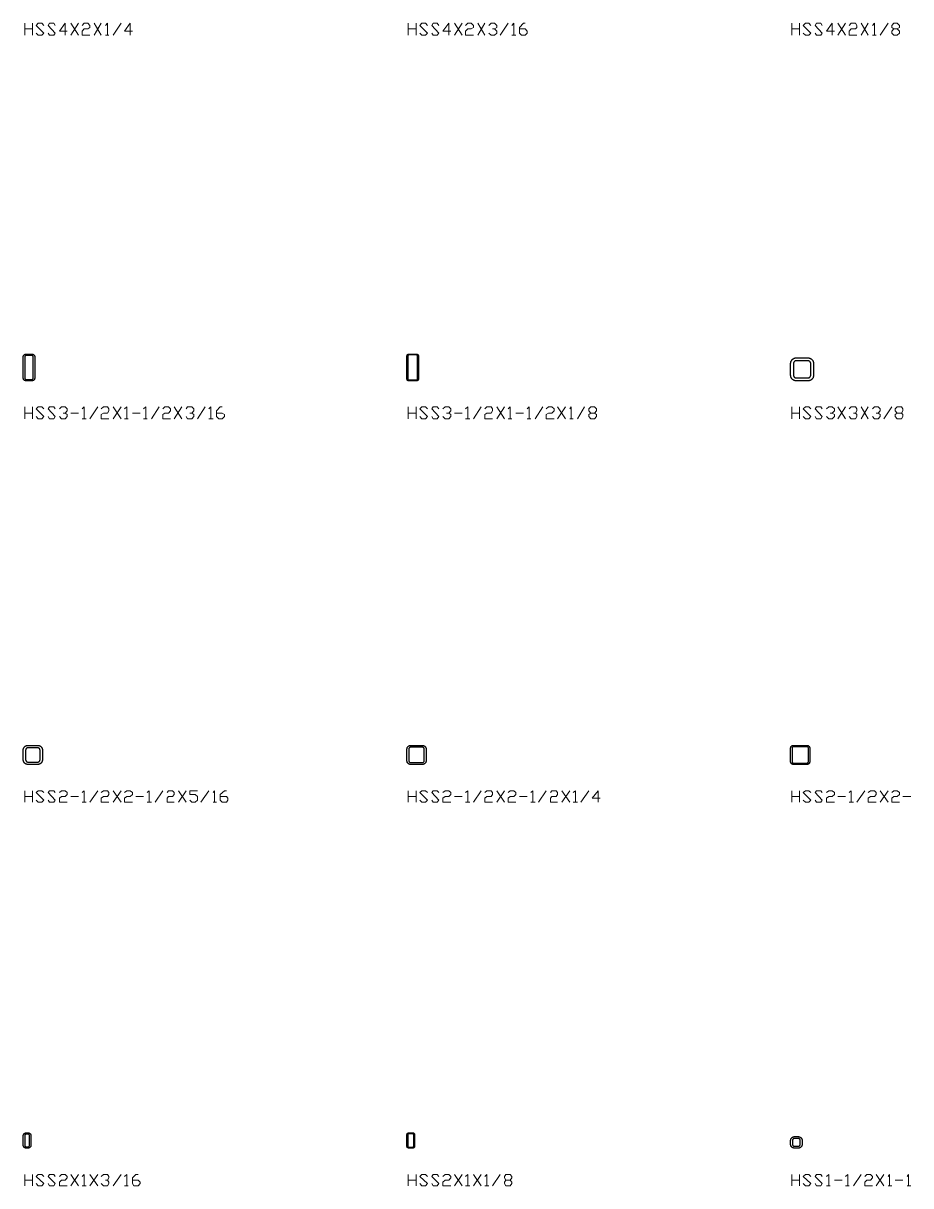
# Model space of a CAD drawing. Header units: inches. Extents: x 0 to 975, y -1305 to 34.
# Drawn here: x 0 to 115.7, y -1304.9 to -1153.4 of the extents above; entities that cross this region are included whole.
import ezdxf

# ---------------------------------------------------------------- set-up
doc = ezdxf.new("R2010")
doc.units = ezdxf.units.IN
doc.header["$MEASUREMENT"] = 0
doc.layers.add('AISC_STEEL', color=7, linetype='Continuous')

msp = doc.modelspace()

# ---------------------------------------------------------------- linework, layer by layer
at = {"color": 3, "lineweight": 0}
for p, q in [((0.2, -1154.96), (0.2, -1153.39)), ((0.2, -1154.13), (1.22, -1154.13)), ((1.22, -1153.39), (1.22, -1154.96)), ((6.19, -1153.39), (7.21, -1154.96)), ((6.19, -1154.96), (7.21, -1153.39)), ((9.24, -1153.39), (10.16, -1154.96)), ((9.24, -1154.96), (10.16, -1153.39)), ((11.73, -1154.96), (12.74, -1153.39)), ((50.18, -1154.96), (50.18, -1153.39)), ((50.18, -1154.13), (51.2, -1154.13)), ((51.2, -1153.39), (51.2, -1154.96)), ((56.18, -1153.39), (57.19, -1154.96)), ((56.18, -1154.96), (57.19, -1153.39)), ((59.22, -1153.39), (60.14, -1154.96)), ((59.22, -1154.96), (60.14, -1153.39)), ((62.17, -1154.96), (63.18, -1153.39)), ((100.16, -1154.96), (100.16, -1153.39)), ((100.16, -1154.13), (101.18, -1154.13)), ((101.18, -1153.39), (101.18, -1154.96)), ((106.16, -1153.39), (107.17, -1154.96)), ((106.16, -1154.96), (107.17, -1153.39)), ((109.2, -1153.39), (110.12, -1154.96)), ((109.2, -1154.96), (110.12, -1153.39)), ((111.69, -1154.96), (112.7, -1153.39)), ((10.71, -1154.96), (11.17, -1154.96)), ((63.65, -1154.96), (64.2, -1154.96)), ((110.68, -1154.96), (111.14, -1154.96)), ((0.2, -1204.94), (0.2, -1203.37)), ((0.2, -1204.2), (1.22, -1204.2)), ((1.22, -1203.37), (1.22, -1204.94)), ((6.19, -1204.2), (7.21, -1204.2)), ((8.68, -1204.94), (9.7, -1203.37)), ((11.73, -1203.37), (12.74, -1204.94)), ((11.73, -1204.94), (12.74, -1203.37)), ((14.22, -1204.2), (15.23, -1204.2)), ((16.71, -1204.94), (17.72, -1203.37)), ((19.66, -1203.37), (20.67, -1204.94)), ((19.66, -1204.94), (20.67, -1203.37)), ((22.7, -1204.94), (23.72, -1203.37)), ((50.18, -1204.94), (50.18, -1203.37)), ((50.18, -1204.2), (51.2, -1204.2)), ((51.2, -1203.37), (51.2, -1204.94)), ((56.18, -1204.2), (57.19, -1204.2)), ((58.67, -1204.94), (59.68, -1203.37)), ((61.71, -1203.37), (62.72, -1204.94)), ((61.71, -1204.94), (62.72, -1203.37)), ((64.2, -1204.2), (65.21, -1204.2)), ((66.69, -1204.94), (67.7, -1203.37)), ((69.64, -1203.37), (70.65, -1204.94)), ((69.64, -1204.94), (70.65, -1203.37)), ((72.22, -1204.94), (73.14, -1203.37)), ((100.16, -1204.94), (100.16, -1203.37)), ((100.16, -1204.2), (101.18, -1204.2)), ((101.18, -1203.37), (101.18, -1204.94)), ((106.16, -1203.37), (107.17, -1204.94)), ((106.16, -1204.94), (107.17, -1203.37)), ((109.2, -1203.37), (110.12, -1204.94)), ((109.2, -1204.94), (110.12, -1203.37)), ((112.15, -1204.94), (113.17, -1203.37)), ((7.67, -1204.94), (8.22, -1204.94)), ((13.2, -1204.94), (13.66, -1204.94)), ((15.69, -1204.94), (16.15, -1204.94)), ((24.18, -1204.94), (24.73, -1204.94)), ((57.65, -1204.94), (58.2, -1204.94)), ((63.18, -1204.94), (63.65, -1204.94)), ((65.67, -1204.94), (66.14, -1204.94)), ((71.21, -1204.94), (71.67, -1204.94)), ((0.2, -1254.92), (0.2, -1253.44)), ((0.2, -1254.18), (1.22, -1254.18)), ((1.22, -1253.44), (1.22, -1254.92)), ((6.19, -1254.18), (7.21, -1254.18)), ((8.68, -1254.92), (9.7, -1253.44)), ((11.73, -1253.44), (12.74, -1254.92)), ((11.73, -1254.92), (12.74, -1253.44)), ((14.68, -1254.18), (15.69, -1254.18)), ((17.17, -1254.92), (18.18, -1253.44)), ((20.21, -1253.44), (21.23, -1254.92)), ((20.21, -1254.92), (21.23, -1253.44)), ((23.16, -1254.92), (24.18, -1253.44)), ((50.18, -1254.92), (50.18, -1253.44)), ((50.18, -1254.18), (51.2, -1254.18)), ((51.2, -1253.44), (51.2, -1254.92)), ((56.18, -1254.18), (57.19, -1254.18)), ((58.67, -1254.92), (59.68, -1253.44)), ((61.71, -1253.44), (62.72, -1254.92)), ((61.71, -1254.92), (62.72, -1253.44)), ((64.66, -1254.18), (65.67, -1254.18)), ((67.15, -1254.92), (68.16, -1253.44)), ((70.19, -1253.44), (71.21, -1254.92)), ((70.19, -1254.92), (71.21, -1253.44)), ((72.68, -1254.92), (73.7, -1253.44)), ((100.16, -1254.92), (100.16, -1253.44)), ((100.16, -1254.18), (101.18, -1254.18)), ((101.18, -1253.44), (101.18, -1254.92)), ((106.16, -1254.18), (107.17, -1254.18)), ((108.65, -1254.92), (109.66, -1253.44)), ((111.69, -1253.44), (112.7, -1254.92)), ((111.69, -1254.92), (112.7, -1253.44)), ((114.64, -1254.18), (115.66, -1254.18)), ((7.67, -1254.92), (8.22, -1254.92)), ((16.15, -1254.92), (16.71, -1254.92)), ((24.73, -1254.92), (25.19, -1254.92)), ((57.65, -1254.92), (58.2, -1254.92)), ((66.14, -1254.92), (66.69, -1254.92)), ((71.67, -1254.92), (72.22, -1254.92)), ((107.63, -1254.92), (108.19, -1254.92)), ((0.2, -1304.9), (0.2, -1303.43)), ((0.2, -1304.16), (1.22, -1304.16)), ((1.22, -1303.43), (1.22, -1304.9)), ((6.19, -1303.43), (7.21, -1304.9)), ((6.19, -1304.9), (7.21, -1303.43)), ((8.68, -1303.43), (9.7, -1304.9)), ((8.68, -1304.9), (9.7, -1303.43)), ((11.73, -1304.9), (12.74, -1303.43)), ((50.18, -1304.9), (50.18, -1303.43)), ((50.18, -1304.16), (51.2, -1304.16)), ((51.2, -1303.43), (51.2, -1304.9)), ((56.18, -1303.43), (57.19, -1304.9)), ((56.18, -1304.9), (57.19, -1303.43)), ((58.67, -1303.43), (59.68, -1304.9)), ((58.67, -1304.9), (59.68, -1303.43)), ((61.16, -1304.9), (62.17, -1303.43)), ((100.16, -1304.9), (100.16, -1303.43)), ((100.16, -1304.16), (101.18, -1304.16)), ((101.18, -1303.43), (101.18, -1304.9)), ((105.7, -1304.16), (106.71, -1304.16)), ((108.19, -1304.9), (109.2, -1303.43)), ((111.14, -1303.43), (112.15, -1304.9)), ((111.14, -1304.9), (112.15, -1303.43)), ((113.63, -1304.16), (114.64, -1304.16)), ((7.67, -1304.9), (8.22, -1304.9)), ((13.2, -1304.9), (13.66, -1304.9)), ((57.65, -1304.9), (58.2, -1304.9)), ((60.14, -1304.9), (60.69, -1304.9)), ((104.68, -1304.9), (105.14, -1304.9)), ((107.17, -1304.9), (107.63, -1304.9)), ((112.7, -1304.9), (113.17, -1304.9)), ((115.19, -1304.9), (115.66, -1304.9))]:
    msp.add_line(p, q, dxfattribs=at)
for points in [[(1.68, -1154.68), (1.95, -1154.96), (2.41, -1154.96), (2.69, -1154.68), (1.68, -1153.67), (1.95, -1153.39), (2.41, -1153.39), (2.69, -1153.67)], [(3.24, -1154.68), (3.43, -1154.96), (3.98, -1154.96), (4.17, -1154.68), (3.24, -1153.67), (3.43, -1153.39), (3.98, -1153.39), (4.17, -1153.67)], [(5.73, -1154.4), (4.72, -1154.4), (5.46, -1153.39), (5.46, -1154.96)], [(7.67, -1153.67), (7.95, -1153.39), (8.41, -1153.39), (8.68, -1153.67), (8.68, -1153.94), (8.41, -1154.13), (7.95, -1154.13), (7.67, -1154.4), (7.67, -1154.96), (8.68, -1154.96)], [(10.71, -1153.67), (10.99, -1153.39), (10.99, -1154.96)], [(14.22, -1154.4), (13.2, -1154.4), (13.94, -1153.39), (13.94, -1154.96)], [(51.66, -1154.68), (51.93, -1154.96), (52.4, -1154.96), (52.67, -1154.68), (51.66, -1153.67), (51.93, -1153.39), (52.4, -1153.39), (52.67, -1153.67)], [(53.23, -1154.68), (53.41, -1154.96), (53.96, -1154.96), (54.15, -1154.68), (53.23, -1153.67), (53.41, -1153.39), (53.96, -1153.39), (54.15, -1153.67)], [(55.72, -1154.4), (54.7, -1154.4), (55.44, -1153.39), (55.44, -1154.96)], [(57.65, -1153.67), (57.93, -1153.39), (58.39, -1153.39), (58.67, -1153.67), (58.67, -1153.94), (58.39, -1154.13), (57.93, -1154.13), (57.65, -1154.4), (57.65, -1154.96), (58.67, -1154.96)], [(60.69, -1153.67), (60.97, -1153.39), (61.43, -1153.39), (61.71, -1153.67), (61.71, -1153.94), (61.43, -1154.13), (61.16, -1154.13)], [(61.43, -1154.13), (61.71, -1154.4), (61.71, -1154.68), (61.43, -1154.96), (60.97, -1154.96), (60.69, -1154.68)], [(63.65, -1153.67), (63.92, -1153.39), (63.92, -1154.96)], [(64.66, -1154.13), (65.4, -1154.13), (65.67, -1154.4), (65.67, -1154.68), (65.4, -1154.96), (64.94, -1154.96), (64.66, -1154.68), (64.66, -1153.94), (65.21, -1153.39), (65.4, -1153.39)], [(101.64, -1154.68), (101.92, -1154.96), (102.38, -1154.96), (102.65, -1154.68), (101.64, -1153.67), (101.92, -1153.39), (102.38, -1153.39), (102.65, -1153.67)], [(103.21, -1154.68), (103.39, -1154.96), (103.94, -1154.96), (104.13, -1154.68), (103.21, -1153.67), (103.39, -1153.39), (103.94, -1153.39), (104.13, -1153.67)], [(105.7, -1154.4), (104.68, -1154.4), (105.42, -1153.39), (105.42, -1154.96)], [(107.63, -1153.67), (107.91, -1153.39), (108.46, -1153.39), (108.65, -1153.67), (108.65, -1153.94), (108.46, -1154.13), (107.91, -1154.13), (107.63, -1154.4), (107.63, -1154.96), (108.65, -1154.96)], [(110.68, -1153.67), (110.95, -1153.39), (110.95, -1154.96)], [(113.9, -1154.13), (114.18, -1154.4), (114.18, -1154.68), (113.9, -1154.96), (113.44, -1154.96), (113.17, -1154.68), (113.17, -1154.4), (113.44, -1154.13), (113.9, -1154.13), (114.18, -1153.94), (114.18, -1153.67), (113.9, -1153.39), (113.44, -1153.39), (113.17, -1153.67), (113.17, -1153.94), (113.44, -1154.13)], [(1.68, -1204.66), (1.95, -1204.94), (2.41, -1204.94), (2.69, -1204.66), (1.68, -1203.65), (1.95, -1203.37), (2.41, -1203.37), (2.69, -1203.65)], [(3.24, -1204.66), (3.43, -1204.94), (3.98, -1204.94), (4.17, -1204.66), (3.24, -1203.65), (3.43, -1203.37), (3.98, -1203.37), (4.17, -1203.65)], [(4.72, -1203.65), (5, -1203.37), (5.46, -1203.37), (5.73, -1203.65), (5.73, -1203.92), (5.46, -1204.2), (5.18, -1204.2)], [(5.46, -1204.2), (5.73, -1204.38), (5.73, -1204.66), (5.46, -1204.94), (5, -1204.94), (4.72, -1204.66)], [(7.67, -1203.65), (7.95, -1203.37), (7.95, -1204.94)], [(10.16, -1203.65), (10.44, -1203.37), (10.99, -1203.37), (11.17, -1203.65), (11.17, -1203.92), (10.99, -1204.2), (10.44, -1204.2), (10.16, -1204.38), (10.16, -1204.94), (11.17, -1204.94)], [(13.2, -1203.65), (13.48, -1203.37), (13.48, -1204.94)], [(15.69, -1203.65), (15.97, -1203.37), (15.97, -1204.94)], [(18.18, -1203.65), (18.46, -1203.37), (18.92, -1203.37), (19.2, -1203.65), (19.2, -1203.92), (18.92, -1204.2), (18.46, -1204.2), (18.18, -1204.38), (18.18, -1204.94), (19.2, -1204.94)], [(21.23, -1203.65), (21.41, -1203.37), (21.96, -1203.37), (22.24, -1203.65), (22.24, -1203.92), (21.96, -1204.2), (21.69, -1204.2)], [(21.96, -1204.2), (22.24, -1204.38), (22.24, -1204.66), (21.96, -1204.94), (21.41, -1204.94), (21.23, -1204.66)], [(24.18, -1203.65), (24.45, -1203.37), (24.45, -1204.94)], [(25.19, -1204.2), (25.93, -1204.2), (26.21, -1204.38), (26.21, -1204.66), (25.93, -1204.94), (25.47, -1204.94), (25.19, -1204.66), (25.19, -1203.92), (25.65, -1203.37), (25.93, -1203.37)], [(51.66, -1204.66), (51.93, -1204.94), (52.4, -1204.94), (52.67, -1204.66), (51.66, -1203.65), (51.93, -1203.37), (52.4, -1203.37), (52.67, -1203.65)], [(53.23, -1204.66), (53.41, -1204.94), (53.96, -1204.94), (54.15, -1204.66), (53.23, -1203.65), (53.41, -1203.37), (53.96, -1203.37), (54.15, -1203.65)], [(54.7, -1203.65), (54.98, -1203.37), (55.44, -1203.37), (55.72, -1203.65), (55.72, -1203.92), (55.44, -1204.2), (55.16, -1204.2)], [(55.44, -1204.2), (55.72, -1204.38), (55.72, -1204.66), (55.44, -1204.94), (54.98, -1204.94), (54.7, -1204.66)], [(57.65, -1203.65), (57.93, -1203.37), (57.93, -1204.94)], [(60.14, -1203.65), (60.42, -1203.37), (60.97, -1203.37), (61.16, -1203.65), (61.16, -1203.92), (60.97, -1204.2), (60.42, -1204.2), (60.14, -1204.38), (60.14, -1204.94), (61.16, -1204.94)], [(63.18, -1203.65), (63.46, -1203.37), (63.46, -1204.94)], [(65.67, -1203.65), (65.95, -1203.37), (65.95, -1204.94)], [(68.16, -1203.65), (68.44, -1203.37), (68.9, -1203.37), (69.18, -1203.65), (69.18, -1203.92), (68.9, -1204.2), (68.44, -1204.2), (68.16, -1204.38), (68.16, -1204.94), (69.18, -1204.94)], [(71.21, -1203.65), (71.39, -1203.37), (71.39, -1204.94)], [(74.44, -1204.2), (74.71, -1204.38), (74.71, -1204.66), (74.44, -1204.94), (73.97, -1204.94), (73.7, -1204.66), (73.7, -1204.38), (73.97, -1204.2), (74.44, -1204.2), (74.71, -1203.92), (74.71, -1203.65), (74.44, -1203.37), (73.97, -1203.37), (73.7, -1203.65), (73.7, -1203.92), (73.97, -1204.2)], [(101.64, -1204.66), (101.92, -1204.94), (102.38, -1204.94), (102.65, -1204.66), (101.64, -1203.65), (101.92, -1203.37), (102.38, -1203.37), (102.65, -1203.65)], [(103.21, -1204.66), (103.39, -1204.94), (103.94, -1204.94), (104.13, -1204.66), (103.21, -1203.65), (103.39, -1203.37), (103.94, -1203.37), (104.13, -1203.65)], [(104.68, -1203.65), (104.96, -1203.37), (105.42, -1203.37), (105.7, -1203.65), (105.7, -1203.92), (105.42, -1204.2), (105.14, -1204.2)], [(105.42, -1204.2), (105.7, -1204.38), (105.7, -1204.66), (105.42, -1204.94), (104.96, -1204.94), (104.68, -1204.66)], [(107.63, -1203.65), (107.91, -1203.37), (108.46, -1203.37), (108.65, -1203.65), (108.65, -1203.92), (108.46, -1204.2), (108.19, -1204.2)], [(108.46, -1204.2), (108.65, -1204.38), (108.65, -1204.66), (108.46, -1204.94), (107.91, -1204.94), (107.63, -1204.66)], [(110.68, -1203.65), (110.95, -1203.37), (111.41, -1203.37), (111.69, -1203.65), (111.69, -1203.92), (111.41, -1204.2), (111.14, -1204.2)], [(111.41, -1204.2), (111.69, -1204.38), (111.69, -1204.66), (111.41, -1204.94), (110.95, -1204.94), (110.68, -1204.66)], [(114.46, -1204.2), (114.64, -1204.38), (114.64, -1204.66), (114.46, -1204.94), (113.9, -1204.94), (113.63, -1204.66), (113.63, -1204.38), (113.9, -1204.2), (114.46, -1204.2), (114.64, -1203.92), (114.64, -1203.65), (114.46, -1203.37), (113.9, -1203.37), (113.63, -1203.65), (113.63, -1203.92), (113.9, -1204.2)], [(1.68, -1254.64), (1.95, -1254.92), (2.41, -1254.92), (2.69, -1254.64), (1.68, -1253.63), (1.95, -1253.44), (2.41, -1253.44), (2.69, -1253.63)], [(3.24, -1254.64), (3.43, -1254.92), (3.98, -1254.92), (4.17, -1254.64), (3.24, -1253.63), (3.43, -1253.44), (3.98, -1253.44), (4.17, -1253.63)], [(4.72, -1253.63), (5, -1253.44), (5.46, -1253.44), (5.73, -1253.63), (5.73, -1253.9), (5.46, -1254.18), (5, -1254.18), (4.72, -1254.37), (4.72, -1254.92), (5.73, -1254.92)], [(7.67, -1253.63), (7.95, -1253.44), (7.95, -1254.92)], [(10.16, -1253.63), (10.44, -1253.44), (10.99, -1253.44), (11.17, -1253.63), (11.17, -1253.9), (10.99, -1254.18), (10.44, -1254.18), (10.16, -1254.37), (10.16, -1254.92), (11.17, -1254.92)], [(13.2, -1253.63), (13.48, -1253.44), (13.94, -1253.44), (14.22, -1253.63), (14.22, -1253.9), (13.94, -1254.18), (13.48, -1254.18), (13.2, -1254.37), (13.2, -1254.92), (14.22, -1254.92)], [(16.15, -1253.63), (16.43, -1253.44), (16.43, -1254.92)], [(18.74, -1253.63), (18.92, -1253.44), (19.47, -1253.44), (19.66, -1253.63), (19.66, -1253.9), (19.47, -1254.18), (18.92, -1254.18), (18.74, -1254.37), (18.74, -1254.92), (19.66, -1254.92)], [(21.69, -1254.64), (21.96, -1254.92), (22.42, -1254.92), (22.7, -1254.64), (22.7, -1254.18), (22.42, -1253.9), (21.69, -1253.9), (21.69, -1253.44), (22.7, -1253.44)], [(24.73, -1253.63), (24.91, -1253.44), (24.91, -1254.92)], [(25.65, -1254.18), (26.48, -1254.18), (26.67, -1254.37), (26.67, -1254.64), (26.48, -1254.92), (25.93, -1254.92), (25.65, -1254.64), (25.65, -1253.9), (26.21, -1253.44), (26.48, -1253.44)], [(51.66, -1254.64), (51.93, -1254.92), (52.4, -1254.92), (52.67, -1254.64), (51.66, -1253.63), (51.93, -1253.44), (52.4, -1253.44), (52.67, -1253.63)], [(53.23, -1254.64), (53.41, -1254.92), (53.96, -1254.92), (54.15, -1254.64), (53.23, -1253.63), (53.41, -1253.44), (53.96, -1253.44), (54.15, -1253.63)], [(54.7, -1253.63), (54.98, -1253.44), (55.44, -1253.44), (55.72, -1253.63), (55.72, -1253.9), (55.44, -1254.18), (54.98, -1254.18), (54.7, -1254.37), (54.7, -1254.92), (55.72, -1254.92)], [(57.65, -1253.63), (57.93, -1253.44), (57.93, -1254.92)], [(60.14, -1253.63), (60.42, -1253.44), (60.97, -1253.44), (61.16, -1253.63), (61.16, -1253.9), (60.97, -1254.18), (60.42, -1254.18), (60.14, -1254.37), (60.14, -1254.92), (61.16, -1254.92)], [(63.18, -1253.63), (63.46, -1253.44), (63.92, -1253.44), (64.2, -1253.63), (64.2, -1253.9), (63.92, -1254.18), (63.46, -1254.18), (63.18, -1254.37), (63.18, -1254.92), (64.2, -1254.92)], [(66.14, -1253.63), (66.41, -1253.44), (66.41, -1254.92)], [(68.72, -1253.63), (68.9, -1253.44), (69.46, -1253.44), (69.64, -1253.63), (69.64, -1253.9), (69.46, -1254.18), (68.9, -1254.18), (68.72, -1254.37), (68.72, -1254.92), (69.64, -1254.92)], [(71.67, -1253.63), (71.95, -1253.44), (71.95, -1254.92)], [(75.17, -1254.37), (74.16, -1254.37), (74.9, -1253.44), (74.9, -1254.92)], [(101.64, -1254.64), (101.92, -1254.92), (102.38, -1254.92), (102.65, -1254.64), (101.64, -1253.63), (101.92, -1253.44), (102.38, -1253.44), (102.65, -1253.63)], [(103.21, -1254.64), (103.39, -1254.92), (103.94, -1254.92), (104.13, -1254.64), (103.21, -1253.63), (103.39, -1253.44), (103.94, -1253.44), (104.13, -1253.63)], [(104.68, -1253.63), (104.96, -1253.44), (105.42, -1253.44), (105.7, -1253.63), (105.7, -1253.9), (105.42, -1254.18), (104.96, -1254.18), (104.68, -1254.37), (104.68, -1254.92), (105.7, -1254.92)], [(107.63, -1253.63), (107.91, -1253.44), (107.91, -1254.92)], [(110.12, -1253.63), (110.4, -1253.44), (110.95, -1253.44), (111.14, -1253.63), (111.14, -1253.9), (110.95, -1254.18), (110.4, -1254.18), (110.12, -1254.37), (110.12, -1254.92), (111.14, -1254.92)], [(113.17, -1253.63), (113.44, -1253.44), (113.9, -1253.44), (114.18, -1253.63), (114.18, -1253.9), (113.9, -1254.18), (113.44, -1254.18), (113.17, -1254.37), (113.17, -1254.92), (114.18, -1254.92)], [(1.68, -1304.62), (1.95, -1304.9), (2.41, -1304.9), (2.69, -1304.62), (1.68, -1303.7), (1.95, -1303.43), (2.41, -1303.43), (2.69, -1303.7)], [(3.24, -1304.62), (3.43, -1304.9), (3.98, -1304.9), (4.17, -1304.62), (3.24, -1303.7), (3.43, -1303.43), (3.98, -1303.43), (4.17, -1303.7)], [(4.72, -1303.7), (5, -1303.43), (5.46, -1303.43), (5.73, -1303.7), (5.73, -1303.89), (5.46, -1304.16), (5, -1304.16), (4.72, -1304.44), (4.72, -1304.9), (5.73, -1304.9)], [(7.67, -1303.7), (7.95, -1303.43), (7.95, -1304.9)], [(10.16, -1303.7), (10.44, -1303.43), (10.99, -1303.43), (11.17, -1303.7), (11.17, -1303.89), (10.99, -1304.16), (10.71, -1304.16)], [(10.99, -1304.16), (11.17, -1304.44), (11.17, -1304.62), (10.99, -1304.9), (10.44, -1304.9), (10.16, -1304.62)], [(13.2, -1303.7), (13.48, -1303.43), (13.48, -1304.9)], [(14.22, -1304.16), (14.96, -1304.16), (15.23, -1304.44), (15.23, -1304.62), (14.96, -1304.9), (14.4, -1304.9), (14.22, -1304.62), (14.22, -1303.89), (14.68, -1303.43), (14.96, -1303.43)], [(51.66, -1304.62), (51.93, -1304.9), (52.4, -1304.9), (52.67, -1304.62), (51.66, -1303.7), (51.93, -1303.43), (52.4, -1303.43), (52.67, -1303.7)], [(53.23, -1304.62), (53.41, -1304.9), (53.96, -1304.9), (54.15, -1304.62), (53.23, -1303.7), (53.41, -1303.43), (53.96, -1303.43), (54.15, -1303.7)], [(54.7, -1303.7), (54.98, -1303.43), (55.44, -1303.43), (55.72, -1303.7), (55.72, -1303.89), (55.44, -1304.16), (54.98, -1304.16), (54.7, -1304.44), (54.7, -1304.9), (55.72, -1304.9)], [(57.65, -1303.7), (57.93, -1303.43), (57.93, -1304.9)], [(60.14, -1303.7), (60.42, -1303.43), (60.42, -1304.9)], [(63.46, -1304.16), (63.65, -1304.44), (63.65, -1304.62), (63.46, -1304.9), (62.91, -1304.9), (62.72, -1304.62), (62.72, -1304.44), (62.91, -1304.16), (63.46, -1304.16), (63.65, -1303.89), (63.65, -1303.7), (63.46, -1303.43), (62.91, -1303.43), (62.72, -1303.7), (62.72, -1303.89), (62.91, -1304.16)], [(101.64, -1304.62), (101.92, -1304.9), (102.38, -1304.9), (102.65, -1304.62), (101.64, -1303.7), (101.92, -1303.43), (102.38, -1303.43), (102.65, -1303.7)], [(103.21, -1304.62), (103.39, -1304.9), (103.94, -1304.9), (104.13, -1304.62), (103.21, -1303.7), (103.39, -1303.43), (103.94, -1303.43), (104.13, -1303.7)], [(104.68, -1303.7), (104.96, -1303.43), (104.96, -1304.9)], [(107.17, -1303.7), (107.45, -1303.43), (107.45, -1304.9)], [(109.66, -1303.7), (109.94, -1303.43), (110.4, -1303.43), (110.68, -1303.7), (110.68, -1303.89), (110.4, -1304.16), (109.94, -1304.16), (109.66, -1304.44), (109.66, -1304.9), (110.68, -1304.9)], [(112.7, -1303.7), (112.89, -1303.43), (112.89, -1304.9)], [(115.19, -1303.7), (115.38, -1303.43), (115.38, -1304.9)]]:
    msp.add_lwpolyline(points, dxfattribs=at)
at = {"layer": 'AISC_STEEL'}
for points in [[(1.12, -1196.5), (1.15, -1196.5), (1.18, -1196.5), (1.21, -1196.51), (1.24, -1196.52), (1.27, -1196.53), (1.3, -1196.54), (1.32, -1196.56), (1.35, -1196.57), (1.37, -1196.59), (1.39, -1196.61), (1.41, -1196.63), (1.43, -1196.65), (1.44, -1196.68), (1.46, -1196.7), (1.47, -1196.73), (1.48, -1196.76), (1.49, -1196.79), (1.5, -1196.82), (1.5, -1196.85), (1.5, -1196.88), (1.5, -1199.62), (1.5, -1199.65), (1.5, -1199.68), (1.49, -1199.71), (1.48, -1199.74), (1.47, -1199.77), (1.46, -1199.8), (1.44, -1199.82), (1.43, -1199.85), (1.41, -1199.87), (1.39, -1199.89), (1.37, -1199.91), (1.35, -1199.93), (1.32, -1199.94), (1.3, -1199.96), (1.27, -1199.97), (1.24, -1199.98), (1.21, -1199.99), (1.18, -1200), (1.15, -1200), (1.12, -1200), (0.38, -1200), (0.35, -1200), (0.32, -1200), (0.29, -1199.99), (0.26, -1199.98), (0.23, -1199.97), (0.2, -1199.96), (0.18, -1199.94), (0.15, -1199.93), (0.13, -1199.91), (0.11, -1199.89), (0.09, -1199.87), (0.07, -1199.85), (0.06, -1199.82), (0.04, -1199.8), (0.03, -1199.77), (0.02, -1199.74), (0.01, -1199.71), (0, -1199.68), (0, -1199.65), (0, -1199.62), (0, -1196.88), (0, -1196.85), (0, -1196.82), (0.01, -1196.79), (0.02, -1196.76), (0.03, -1196.73), (0.04, -1196.7), (0.06, -1196.68), (0.07, -1196.65), (0.09, -1196.63), (0.11, -1196.61), (0.13, -1196.59), (0.15, -1196.57), (0.18, -1196.56), (0.2, -1196.54), (0.23, -1196.53), (0.26, -1196.52), (0.29, -1196.51), (0.32, -1196.5), (0.35, -1196.5), (0.38, -1196.5)], [(0.38, -1196.69), (0.35, -1196.69), (0.33, -1196.69), (0.3, -1196.7), (0.28, -1196.71), (0.26, -1196.73), (0.24, -1196.74), (0.23, -1196.76), (0.21, -1196.78), (0.2, -1196.8), (0.19, -1196.83), (0.19, -1196.85), (0.19, -1196.88), (0.19, -1199.62), (0.19, -1199.65), (0.19, -1199.67), (0.2, -1199.7), (0.21, -1199.72), (0.23, -1199.74), (0.24, -1199.76), (0.26, -1199.77), (0.28, -1199.79), (0.3, -1199.8), (0.33, -1199.81), (0.35, -1199.81), (0.38, -1199.81), (1.12, -1199.81), (1.15, -1199.81), (1.17, -1199.81), (1.2, -1199.8), (1.22, -1199.79), (1.24, -1199.77), (1.26, -1199.76), (1.27, -1199.74), (1.29, -1199.72), (1.3, -1199.7), (1.31, -1199.67), (1.31, -1199.65), (1.31, -1199.62), (1.31, -1196.88), (1.31, -1196.85), (1.31, -1196.83), (1.3, -1196.8), (1.29, -1196.78), (1.27, -1196.76), (1.26, -1196.74), (1.24, -1196.73), (1.22, -1196.71), (1.2, -1196.7), (1.17, -1196.69), (1.15, -1196.69), (1.12, -1196.69)], [(51.25, -1196.5), (51.28, -1196.5), (51.31, -1196.51), (51.33, -1196.51), (51.36, -1196.52), (51.38, -1196.54), (51.41, -1196.55), (51.43, -1196.57), (51.45, -1196.59), (51.46, -1196.62), (51.48, -1196.64), (51.49, -1196.67), (51.49, -1196.69), (51.5, -1196.72), (51.5, -1196.75), (51.5, -1199.75), (51.5, -1199.78), (51.49, -1199.81), (51.49, -1199.83), (51.48, -1199.86), (51.46, -1199.88), (51.45, -1199.91), (51.43, -1199.93), (51.41, -1199.95), (51.38, -1199.96), (51.36, -1199.98), (51.33, -1199.99), (51.31, -1199.99), (51.28, -1200), (51.25, -1200), (50.25, -1200), (50.22, -1200), (50.19, -1199.99), (50.17, -1199.99), (50.14, -1199.98), (50.12, -1199.96), (50.09, -1199.95), (50.07, -1199.93), (50.05, -1199.91), (50.04, -1199.88), (50.02, -1199.86), (50.01, -1199.83), (50.01, -1199.81), (50, -1199.78), (50, -1199.75), (50, -1196.75), (50, -1196.72), (50.01, -1196.69), (50.01, -1196.67), (50.02, -1196.64), (50.04, -1196.62), (50.05, -1196.59), (50.07, -1196.57), (50.09, -1196.55), (50.12, -1196.54), (50.14, -1196.52), (50.17, -1196.51), (50.19, -1196.51), (50.22, -1196.5), (50.25, -1196.5)], [(50.25, -1196.62), (50.23, -1196.63), (50.22, -1196.63), (50.2, -1196.63), (50.19, -1196.64), (50.17, -1196.65), (50.16, -1196.66), (50.15, -1196.67), (50.14, -1196.69), (50.13, -1196.7), (50.13, -1196.72), (50.13, -1196.73), (50.12, -1196.75), (50.12, -1199.75), (50.13, -1199.77), (50.13, -1199.78), (50.13, -1199.8), (50.14, -1199.81), (50.15, -1199.83), (50.16, -1199.84), (50.17, -1199.85), (50.19, -1199.86), (50.2, -1199.87), (50.22, -1199.87), (50.23, -1199.87), (50.25, -1199.88), (51.25, -1199.88), (51.27, -1199.87), (51.28, -1199.87), (51.3, -1199.87), (51.31, -1199.86), (51.33, -1199.85), (51.34, -1199.84), (51.35, -1199.83), (51.36, -1199.81), (51.37, -1199.8), (51.37, -1199.78), (51.37, -1199.77), (51.38, -1199.75), (51.38, -1196.75), (51.37, -1196.73), (51.37, -1196.72), (51.37, -1196.7), (51.36, -1196.69), (51.35, -1196.67), (51.34, -1196.66), (51.33, -1196.65), (51.31, -1196.64), (51.3, -1196.63), (51.28, -1196.63), (51.27, -1196.63), (51.25, -1196.62)], [(102.25, -1197), (102.28, -1197), (102.31, -1197), (102.34, -1197.01), (102.37, -1197.01), (102.4, -1197.01), (102.43, -1197.02), (102.45, -1197.03), (102.48, -1197.04), (102.51, -1197.05), (102.54, -1197.06), (102.56, -1197.07), (102.59, -1197.08), (102.62, -1197.1), (102.64, -1197.11), (102.67, -1197.13), (102.69, -1197.14), (102.71, -1197.16), (102.74, -1197.18), (102.76, -1197.2), (102.78, -1197.22), (102.8, -1197.24), (102.82, -1197.26), (102.84, -1197.29), (102.86, -1197.31), (102.87, -1197.33), (102.89, -1197.36), (102.9, -1197.38), (102.92, -1197.41), (102.93, -1197.44), (102.94, -1197.46), (102.95, -1197.49), (102.96, -1197.52), (102.97, -1197.55), (102.98, -1197.57), (102.99, -1197.6), (102.99, -1197.63), (102.99, -1197.66), (103, -1197.69), (103, -1197.72), (103, -1197.75), (103, -1199.25), (103, -1199.28), (103, -1199.31), (102.99, -1199.34), (102.99, -1199.37), (102.99, -1199.4), (102.98, -1199.43), (102.97, -1199.45), (102.96, -1199.48), (102.95, -1199.51), (102.94, -1199.54), (102.93, -1199.56), (102.92, -1199.59), (102.9, -1199.62), (102.89, -1199.64), (102.87, -1199.67), (102.86, -1199.69), (102.84, -1199.71), (102.82, -1199.74), (102.8, -1199.76), (102.78, -1199.78), (102.76, -1199.8), (102.74, -1199.82), (102.71, -1199.84), (102.69, -1199.86), (102.67, -1199.87), (102.64, -1199.89), (102.62, -1199.9), (102.59, -1199.92), (102.56, -1199.93), (102.54, -1199.94), (102.51, -1199.95), (102.48, -1199.96), (102.45, -1199.97), (102.43, -1199.98), (102.4, -1199.99), (102.37, -1199.99), (102.34, -1199.99), (102.31, -1200), (102.28, -1200), (102.25, -1200), (100.75, -1200), (100.72, -1200), (100.69, -1200), (100.66, -1199.99), (100.63, -1199.99), (100.6, -1199.99), (100.57, -1199.98), (100.55, -1199.97), (100.52, -1199.96), (100.49, -1199.95), (100.46, -1199.94), (100.44, -1199.93), (100.41, -1199.92), (100.38, -1199.9), (100.36, -1199.89), (100.33, -1199.87), (100.31, -1199.86), (100.29, -1199.84), (100.26, -1199.82), (100.24, -1199.8), (100.22, -1199.78), (100.2, -1199.76), (100.18, -1199.74), (100.16, -1199.71), (100.14, -1199.69), (100.13, -1199.67), (100.11, -1199.64), (100.1, -1199.62), (100.08, -1199.59), (100.07, -1199.56), (100.06, -1199.54), (100.05, -1199.51), (100.04, -1199.48), (100.03, -1199.45), (100.02, -1199.43), (100.01, -1199.4), (100.01, -1199.37), (100.01, -1199.34), (100, -1199.31), (100, -1199.28), (100, -1199.25), (100, -1197.75), (100, -1197.72), (100, -1197.69), (100.01, -1197.66), (100.01, -1197.63), (100.01, -1197.6), (100.02, -1197.57), (100.03, -1197.55), (100.04, -1197.52), (100.05, -1197.49), (100.06, -1197.46), (100.07, -1197.44), (100.08, -1197.41), (100.1, -1197.38), (100.11, -1197.36), (100.13, -1197.33), (100.14, -1197.31), (100.16, -1197.29), (100.18, -1197.26), (100.2, -1197.24), (100.22, -1197.22), (100.24, -1197.2), (100.26, -1197.18), (100.29, -1197.16), (100.31, -1197.14), (100.33, -1197.13), (100.36, -1197.11), (100.38, -1197.1), (100.41, -1197.08), (100.44, -1197.07), (100.46, -1197.06), (100.49, -1197.05), (100.52, -1197.04), (100.55, -1197.03), (100.57, -1197.02), (100.6, -1197.01), (100.63, -1197.01), (100.66, -1197.01), (100.69, -1197), (100.72, -1197), (100.75, -1197)], [(100.75, -1197.38), (100.72, -1197.38), (100.69, -1197.38), (100.66, -1197.39), (100.63, -1197.39), (100.61, -1197.4), (100.58, -1197.42), (100.55, -1197.43), (100.53, -1197.45), (100.51, -1197.46), (100.48, -1197.48), (100.46, -1197.51), (100.45, -1197.53), (100.43, -1197.55), (100.42, -1197.58), (100.4, -1197.61), (100.39, -1197.63), (100.39, -1197.66), (100.38, -1197.69), (100.38, -1197.72), (100.38, -1197.75), (100.38, -1199.25), (100.38, -1199.28), (100.38, -1199.31), (100.39, -1199.34), (100.39, -1199.37), (100.4, -1199.39), (100.42, -1199.42), (100.43, -1199.45), (100.45, -1199.47), (100.46, -1199.49), (100.48, -1199.52), (100.51, -1199.54), (100.53, -1199.55), (100.55, -1199.57), (100.58, -1199.58), (100.61, -1199.6), (100.63, -1199.61), (100.66, -1199.61), (100.69, -1199.62), (100.72, -1199.62), (100.75, -1199.62), (102.25, -1199.62), (102.28, -1199.62), (102.31, -1199.62), (102.34, -1199.61), (102.37, -1199.61), (102.39, -1199.6), (102.42, -1199.58), (102.45, -1199.57), (102.47, -1199.55), (102.49, -1199.54), (102.52, -1199.52), (102.54, -1199.49), (102.55, -1199.47), (102.57, -1199.45), (102.58, -1199.42), (102.6, -1199.39), (102.61, -1199.37), (102.61, -1199.34), (102.62, -1199.31), (102.62, -1199.28), (102.62, -1199.25), (102.62, -1197.75), (102.62, -1197.72), (102.62, -1197.69), (102.61, -1197.66), (102.61, -1197.63), (102.6, -1197.61), (102.58, -1197.58), (102.57, -1197.55), (102.55, -1197.53), (102.54, -1197.51), (102.52, -1197.48), (102.49, -1197.46), (102.47, -1197.45), (102.45, -1197.43), (102.42, -1197.42), (102.39, -1197.4), (102.37, -1197.39), (102.34, -1197.39), (102.31, -1197.38), (102.28, -1197.38), (102.25, -1197.38)], [(1.88, -1247.5), (1.9, -1247.5), (1.93, -1247.5), (1.96, -1247.51), (1.99, -1247.51), (2.02, -1247.52), (2.05, -1247.53), (2.08, -1247.53), (2.11, -1247.54), (2.13, -1247.56), (2.16, -1247.57), (2.19, -1247.58), (2.21, -1247.6), (2.24, -1247.62), (2.26, -1247.63), (2.28, -1247.65), (2.31, -1247.67), (2.33, -1247.69), (2.35, -1247.72), (2.37, -1247.74), (2.38, -1247.76), (2.4, -1247.79), (2.42, -1247.81), (2.43, -1247.84), (2.44, -1247.87), (2.46, -1247.89), (2.47, -1247.92), (2.47, -1247.95), (2.48, -1247.98), (2.49, -1248.01), (2.49, -1248.04), (2.5, -1248.07), (2.5, -1248.1), (2.5, -1248.12), (2.5, -1249.38), (2.5, -1249.4), (2.5, -1249.43), (2.49, -1249.46), (2.49, -1249.49), (2.48, -1249.52), (2.47, -1249.55), (2.47, -1249.58), (2.46, -1249.61), (2.44, -1249.63), (2.43, -1249.66), (2.42, -1249.69), (2.4, -1249.71), (2.38, -1249.74), (2.37, -1249.76), (2.35, -1249.78), (2.33, -1249.81), (2.31, -1249.83), (2.28, -1249.85), (2.26, -1249.87), (2.24, -1249.88), (2.21, -1249.9), (2.19, -1249.92), (2.16, -1249.93), (2.13, -1249.94), (2.11, -1249.96), (2.08, -1249.97), (2.05, -1249.97), (2.02, -1249.98), (1.99, -1249.99), (1.96, -1249.99), (1.93, -1250), (1.9, -1250), (1.88, -1250), (0.62, -1250), (0.6, -1250), (0.57, -1250), (0.54, -1249.99), (0.51, -1249.99), (0.48, -1249.98), (0.45, -1249.97), (0.42, -1249.97), (0.39, -1249.96), (0.37, -1249.94), (0.34, -1249.93), (0.31, -1249.92), (0.29, -1249.9), (0.26, -1249.88), (0.24, -1249.87), (0.22, -1249.85), (0.19, -1249.83), (0.17, -1249.81), (0.15, -1249.78), (0.13, -1249.76), (0.12, -1249.74), (0.1, -1249.71), (0.08, -1249.69), (0.07, -1249.66), (0.06, -1249.63), (0.04, -1249.61), (0.03, -1249.58), (0.03, -1249.55), (0.02, -1249.52), (0.01, -1249.49), (0.01, -1249.46), (0, -1249.43), (0, -1249.4), (0, -1249.38), (0, -1248.12), (0, -1248.1), (0, -1248.07), (0.01, -1248.04), (0.01, -1248.01), (0.02, -1247.98), (0.03, -1247.95), (0.03, -1247.92), (0.04, -1247.89), (0.06, -1247.87), (0.07, -1247.84), (0.08, -1247.81), (0.1, -1247.79), (0.12, -1247.76), (0.13, -1247.74), (0.15, -1247.72), (0.17, -1247.69), (0.19, -1247.67), (0.22, -1247.65), (0.24, -1247.63), (0.26, -1247.62), (0.29, -1247.6), (0.31, -1247.58), (0.34, -1247.57), (0.37, -1247.56), (0.39, -1247.54), (0.42, -1247.53), (0.45, -1247.53), (0.48, -1247.52), (0.51, -1247.51), (0.54, -1247.51), (0.57, -1247.5), (0.6, -1247.5), (0.62, -1247.5)], [(0.62, -1247.81), (0.6, -1247.81), (0.57, -1247.82), (0.54, -1247.82), (0.51, -1247.83), (0.49, -1247.85), (0.46, -1247.86), (0.44, -1247.88), (0.41, -1247.89), (0.39, -1247.91), (0.38, -1247.94), (0.36, -1247.96), (0.35, -1247.99), (0.33, -1248.01), (0.32, -1248.04), (0.32, -1248.07), (0.31, -1248.1), (0.31, -1248.12), (0.31, -1249.38), (0.31, -1249.4), (0.32, -1249.43), (0.32, -1249.46), (0.33, -1249.49), (0.35, -1249.51), (0.36, -1249.54), (0.38, -1249.56), (0.39, -1249.59), (0.41, -1249.61), (0.44, -1249.62), (0.46, -1249.64), (0.49, -1249.65), (0.51, -1249.67), (0.54, -1249.68), (0.57, -1249.68), (0.6, -1249.69), (0.62, -1249.69), (1.88, -1249.69), (1.9, -1249.69), (1.93, -1249.68), (1.96, -1249.68), (1.99, -1249.67), (2.01, -1249.65), (2.04, -1249.64), (2.06, -1249.62), (2.09, -1249.61), (2.11, -1249.59), (2.12, -1249.56), (2.14, -1249.54), (2.15, -1249.51), (2.17, -1249.49), (2.18, -1249.46), (2.18, -1249.43), (2.19, -1249.4), (2.19, -1249.38), (2.19, -1248.12), (2.19, -1248.1), (2.18, -1248.07), (2.18, -1248.04), (2.17, -1248.01), (2.15, -1247.99), (2.14, -1247.96), (2.12, -1247.94), (2.11, -1247.91), (2.09, -1247.89), (2.06, -1247.88), (2.04, -1247.86), (2.01, -1247.85), (1.99, -1247.83), (1.96, -1247.82), (1.93, -1247.82), (1.9, -1247.81), (1.88, -1247.81)], [(52, -1247.5), (52.03, -1247.5), (52.06, -1247.5), (52.09, -1247.51), (52.12, -1247.51), (52.14, -1247.52), (52.17, -1247.53), (52.2, -1247.54), (52.22, -1247.55), (52.25, -1247.57), (52.27, -1247.58), (52.3, -1247.6), (52.32, -1247.62), (52.34, -1247.64), (52.36, -1247.66), (52.38, -1247.68), (52.4, -1247.7), (52.42, -1247.73), (52.43, -1247.75), (52.45, -1247.78), (52.46, -1247.8), (52.47, -1247.83), (52.48, -1247.86), (52.49, -1247.88), (52.49, -1247.91), (52.5, -1247.94), (52.5, -1247.97), (52.5, -1248), (52.5, -1249.5), (52.5, -1249.53), (52.5, -1249.56), (52.49, -1249.59), (52.49, -1249.62), (52.48, -1249.64), (52.47, -1249.67), (52.46, -1249.7), (52.45, -1249.72), (52.43, -1249.75), (52.42, -1249.77), (52.4, -1249.8), (52.38, -1249.82), (52.36, -1249.84), (52.34, -1249.86), (52.32, -1249.88), (52.3, -1249.9), (52.27, -1249.92), (52.25, -1249.93), (52.22, -1249.95), (52.2, -1249.96), (52.17, -1249.97), (52.14, -1249.98), (52.12, -1249.99), (52.09, -1249.99), (52.06, -1250), (52.03, -1250), (52, -1250), (50.5, -1250), (50.47, -1250), (50.44, -1250), (50.41, -1249.99), (50.38, -1249.99), (50.36, -1249.98), (50.33, -1249.97), (50.3, -1249.96), (50.28, -1249.95), (50.25, -1249.93), (50.23, -1249.92), (50.2, -1249.9), (50.18, -1249.88), (50.16, -1249.86), (50.14, -1249.84), (50.12, -1249.82), (50.1, -1249.8), (50.08, -1249.77), (50.07, -1249.75), (50.05, -1249.72), (50.04, -1249.7), (50.03, -1249.67), (50.02, -1249.64), (50.01, -1249.62), (50.01, -1249.59), (50, -1249.56), (50, -1249.53), (50, -1249.5), (50, -1248), (50, -1247.97), (50, -1247.94), (50.01, -1247.91), (50.01, -1247.88), (50.02, -1247.86), (50.03, -1247.83), (50.04, -1247.8), (50.05, -1247.78), (50.07, -1247.75), (50.08, -1247.73), (50.1, -1247.7), (50.12, -1247.68), (50.14, -1247.66), (50.16, -1247.64), (50.18, -1247.62), (50.2, -1247.6), (50.23, -1247.58), (50.25, -1247.57), (50.28, -1247.55), (50.3, -1247.54), (50.33, -1247.53), (50.36, -1247.52), (50.38, -1247.51), (50.41, -1247.51), (50.44, -1247.5), (50.47, -1247.5), (50.5, -1247.5)], [(50.5, -1247.75), (50.47, -1247.75), (50.44, -1247.76), (50.42, -1247.76), (50.39, -1247.77), (50.37, -1247.79), (50.34, -1247.8), (50.32, -1247.82), (50.3, -1247.84), (50.29, -1247.87), (50.27, -1247.89), (50.26, -1247.92), (50.26, -1247.94), (50.25, -1247.97), (50.25, -1248), (50.25, -1249.5), (50.25, -1249.53), (50.26, -1249.56), (50.26, -1249.58), (50.27, -1249.61), (50.29, -1249.63), (50.3, -1249.66), (50.32, -1249.68), (50.34, -1249.7), (50.37, -1249.71), (50.39, -1249.73), (50.42, -1249.74), (50.44, -1249.74), (50.47, -1249.75), (50.5, -1249.75), (52, -1249.75), (52.03, -1249.75), (52.06, -1249.74), (52.08, -1249.74), (52.11, -1249.73), (52.13, -1249.71), (52.16, -1249.7), (52.18, -1249.68), (52.2, -1249.66), (52.21, -1249.63), (52.23, -1249.61), (52.24, -1249.58), (52.24, -1249.56), (52.25, -1249.53), (52.25, -1249.5), (52.25, -1248), (52.25, -1247.97), (52.24, -1247.94), (52.24, -1247.92), (52.23, -1247.89), (52.21, -1247.87), (52.2, -1247.84), (52.18, -1247.82), (52.16, -1247.8), (52.13, -1247.79), (52.11, -1247.77), (52.08, -1247.76), (52.06, -1247.76), (52.03, -1247.75), (52, -1247.75)], [(102.12, -1247.5), (102.15, -1247.5), (102.18, -1247.5), (102.21, -1247.51), (102.24, -1247.52), (102.27, -1247.53), (102.3, -1247.54), (102.32, -1247.56), (102.35, -1247.57), (102.37, -1247.59), (102.39, -1247.61), (102.41, -1247.63), (102.43, -1247.65), (102.44, -1247.68), (102.46, -1247.7), (102.47, -1247.73), (102.48, -1247.76), (102.49, -1247.79), (102.5, -1247.82), (102.5, -1247.85), (102.5, -1247.88), (102.5, -1249.62), (102.5, -1249.65), (102.5, -1249.68), (102.49, -1249.71), (102.48, -1249.74), (102.47, -1249.77), (102.46, -1249.8), (102.44, -1249.82), (102.43, -1249.85), (102.41, -1249.87), (102.39, -1249.89), (102.37, -1249.91), (102.35, -1249.93), (102.32, -1249.94), (102.3, -1249.96), (102.27, -1249.97), (102.24, -1249.98), (102.21, -1249.99), (102.18, -1250), (102.15, -1250), (102.12, -1250), (100.38, -1250), (100.35, -1250), (100.32, -1250), (100.29, -1249.99), (100.26, -1249.98), (100.23, -1249.97), (100.2, -1249.96), (100.18, -1249.94), (100.15, -1249.93), (100.13, -1249.91), (100.11, -1249.89), (100.09, -1249.87), (100.07, -1249.85), (100.06, -1249.82), (100.04, -1249.8), (100.03, -1249.77), (100.02, -1249.74), (100.01, -1249.71), (100, -1249.68), (100, -1249.65), (100, -1249.62), (100, -1247.88), (100, -1247.85), (100, -1247.82), (100.01, -1247.79), (100.02, -1247.76), (100.03, -1247.73), (100.04, -1247.7), (100.06, -1247.68), (100.07, -1247.65), (100.09, -1247.63), (100.11, -1247.61), (100.13, -1247.59), (100.15, -1247.57), (100.18, -1247.56), (100.2, -1247.54), (100.23, -1247.53), (100.26, -1247.52), (100.29, -1247.51), (100.32, -1247.5), (100.35, -1247.5), (100.38, -1247.5)], [(100.38, -1247.69), (100.35, -1247.69), (100.33, -1247.69), (100.3, -1247.7), (100.28, -1247.71), (100.26, -1247.73), (100.24, -1247.74), (100.23, -1247.76), (100.21, -1247.78), (100.2, -1247.8), (100.19, -1247.83), (100.19, -1247.85), (100.19, -1247.88), (100.19, -1249.62), (100.19, -1249.65), (100.19, -1249.67), (100.2, -1249.7), (100.21, -1249.72), (100.23, -1249.74), (100.24, -1249.76), (100.26, -1249.77), (100.28, -1249.79), (100.3, -1249.8), (100.33, -1249.81), (100.35, -1249.81), (100.38, -1249.81), (102.12, -1249.81), (102.15, -1249.81), (102.17, -1249.81), (102.2, -1249.8), (102.22, -1249.79), (102.24, -1249.77), (102.26, -1249.76), (102.27, -1249.74), (102.29, -1249.72), (102.3, -1249.7), (102.31, -1249.67), (102.31, -1249.65), (102.31, -1249.62), (102.31, -1247.88), (102.31, -1247.85), (102.31, -1247.83), (102.3, -1247.8), (102.29, -1247.78), (102.27, -1247.76), (102.26, -1247.74), (102.24, -1247.73), (102.22, -1247.71), (102.2, -1247.7), (102.17, -1247.69), (102.15, -1247.69), (102.12, -1247.69)], [(0.62, -1298), (0.65, -1298), (0.68, -1298), (0.71, -1298.01), (0.74, -1298.02), (0.77, -1298.03), (0.8, -1298.04), (0.82, -1298.06), (0.85, -1298.07), (0.87, -1298.09), (0.89, -1298.11), (0.91, -1298.13), (0.93, -1298.15), (0.94, -1298.18), (0.96, -1298.2), (0.97, -1298.23), (0.98, -1298.26), (0.99, -1298.29), (1, -1298.32), (1, -1298.35), (1, -1298.38), (1, -1299.62), (1, -1299.65), (1, -1299.68), (0.99, -1299.71), (0.98, -1299.74), (0.97, -1299.77), (0.96, -1299.8), (0.94, -1299.82), (0.93, -1299.85), (0.91, -1299.87), (0.89, -1299.89), (0.87, -1299.91), (0.85, -1299.93), (0.82, -1299.94), (0.8, -1299.96), (0.77, -1299.97), (0.74, -1299.98), (0.71, -1299.99), (0.68, -1300), (0.65, -1300), (0.62, -1300), (0.38, -1300), (0.35, -1300), (0.32, -1300), (0.29, -1299.99), (0.26, -1299.98), (0.23, -1299.97), (0.2, -1299.96), (0.18, -1299.94), (0.15, -1299.93), (0.13, -1299.91), (0.11, -1299.89), (0.09, -1299.87), (0.07, -1299.85), (0.06, -1299.82), (0.04, -1299.8), (0.03, -1299.77), (0.02, -1299.74), (0.01, -1299.71), (0, -1299.68), (0, -1299.65), (0, -1299.62), (0, -1298.38), (0, -1298.35), (0, -1298.32), (0.01, -1298.29), (0.02, -1298.26), (0.03, -1298.23), (0.04, -1298.2), (0.06, -1298.18), (0.07, -1298.15), (0.09, -1298.13), (0.11, -1298.11), (0.13, -1298.09), (0.15, -1298.07), (0.18, -1298.06), (0.2, -1298.04), (0.23, -1298.03), (0.26, -1298.02), (0.29, -1298.01), (0.32, -1298), (0.35, -1298), (0.38, -1298)], [(0.38, -1298.19), (0.35, -1298.19), (0.33, -1298.19), (0.3, -1298.2), (0.28, -1298.21), (0.26, -1298.23), (0.24, -1298.24), (0.23, -1298.26), (0.21, -1298.28), (0.2, -1298.3), (0.19, -1298.33), (0.19, -1298.35), (0.19, -1298.38), (0.19, -1299.62), (0.19, -1299.65), (0.19, -1299.67), (0.2, -1299.7), (0.21, -1299.72), (0.23, -1299.74), (0.24, -1299.76), (0.26, -1299.77), (0.28, -1299.79), (0.3, -1299.8), (0.33, -1299.81), (0.35, -1299.81), (0.38, -1299.81), (0.62, -1299.81), (0.65, -1299.81), (0.67, -1299.81), (0.7, -1299.8), (0.72, -1299.79), (0.74, -1299.77), (0.76, -1299.76), (0.77, -1299.74), (0.79, -1299.72), (0.8, -1299.7), (0.81, -1299.67), (0.81, -1299.65), (0.81, -1299.62), (0.81, -1298.38), (0.81, -1298.35), (0.81, -1298.33), (0.8, -1298.3), (0.79, -1298.28), (0.77, -1298.26), (0.76, -1298.24), (0.74, -1298.23), (0.72, -1298.21), (0.7, -1298.2), (0.67, -1298.19), (0.65, -1298.19), (0.62, -1298.19)], [(50.75, -1298), (50.78, -1298), (50.81, -1298.01), (50.83, -1298.01), (50.86, -1298.02), (50.88, -1298.04), (50.91, -1298.05), (50.93, -1298.07), (50.95, -1298.09), (50.96, -1298.12), (50.98, -1298.14), (50.99, -1298.17), (50.99, -1298.19), (51, -1298.22), (51, -1298.25), (51, -1299.75), (51, -1299.78), (50.99, -1299.81), (50.99, -1299.83), (50.98, -1299.86), (50.96, -1299.88), (50.95, -1299.91), (50.93, -1299.93), (50.91, -1299.95), (50.88, -1299.96), (50.86, -1299.98), (50.83, -1299.99), (50.81, -1299.99), (50.78, -1300), (50.75, -1300), (50.25, -1300), (50.22, -1300), (50.19, -1299.99), (50.17, -1299.99), (50.14, -1299.98), (50.12, -1299.96), (50.09, -1299.95), (50.07, -1299.93), (50.05, -1299.91), (50.04, -1299.88), (50.02, -1299.86), (50.01, -1299.83), (50.01, -1299.81), (50, -1299.78), (50, -1299.75), (50, -1298.25), (50, -1298.22), (50.01, -1298.19), (50.01, -1298.17), (50.02, -1298.14), (50.04, -1298.12), (50.05, -1298.09), (50.07, -1298.07), (50.09, -1298.05), (50.12, -1298.04), (50.14, -1298.02), (50.17, -1298.01), (50.19, -1298.01), (50.22, -1298), (50.25, -1298)], [(50.25, -1298.12), (50.23, -1298.13), (50.22, -1298.13), (50.2, -1298.13), (50.19, -1298.14), (50.17, -1298.15), (50.16, -1298.16), (50.15, -1298.17), (50.14, -1298.19), (50.13, -1298.2), (50.13, -1298.22), (50.13, -1298.23), (50.12, -1298.25), (50.12, -1299.75), (50.13, -1299.77), (50.13, -1299.78), (50.13, -1299.8), (50.14, -1299.81), (50.15, -1299.83), (50.16, -1299.84), (50.17, -1299.85), (50.19, -1299.86), (50.2, -1299.87), (50.22, -1299.87), (50.23, -1299.87), (50.25, -1299.88), (50.75, -1299.88), (50.77, -1299.87), (50.78, -1299.87), (50.8, -1299.87), (50.81, -1299.86), (50.83, -1299.85), (50.84, -1299.84), (50.85, -1299.83), (50.86, -1299.81), (50.87, -1299.8), (50.87, -1299.78), (50.87, -1299.77), (50.88, -1299.75), (50.88, -1298.25), (50.87, -1298.23), (50.87, -1298.22), (50.87, -1298.2), (50.86, -1298.19), (50.85, -1298.17), (50.84, -1298.16), (50.83, -1298.15), (50.81, -1298.14), (50.8, -1298.13), (50.78, -1298.13), (50.77, -1298.13), (50.75, -1298.12)], [(101, -1298.5), (101.03, -1298.5), (101.06, -1298.5), (101.09, -1298.51), (101.12, -1298.51), (101.14, -1298.52), (101.17, -1298.53), (101.2, -1298.54), (101.22, -1298.55), (101.25, -1298.57), (101.27, -1298.58), (101.3, -1298.6), (101.32, -1298.62), (101.34, -1298.64), (101.36, -1298.66), (101.38, -1298.68), (101.4, -1298.7), (101.42, -1298.73), (101.43, -1298.75), (101.45, -1298.78), (101.46, -1298.8), (101.47, -1298.83), (101.48, -1298.86), (101.49, -1298.88), (101.49, -1298.91), (101.5, -1298.94), (101.5, -1298.97), (101.5, -1299), (101.5, -1299.5), (101.5, -1299.53), (101.5, -1299.56), (101.49, -1299.59), (101.49, -1299.62), (101.48, -1299.64), (101.47, -1299.67), (101.46, -1299.7), (101.45, -1299.72), (101.43, -1299.75), (101.42, -1299.77), (101.4, -1299.8), (101.38, -1299.82), (101.36, -1299.84), (101.34, -1299.86), (101.32, -1299.88), (101.3, -1299.9), (101.27, -1299.92), (101.25, -1299.93), (101.22, -1299.95), (101.2, -1299.96), (101.17, -1299.97), (101.14, -1299.98), (101.12, -1299.99), (101.09, -1299.99), (101.06, -1300), (101.03, -1300), (101, -1300), (100.5, -1300), (100.47, -1300), (100.44, -1300), (100.41, -1299.99), (100.38, -1299.99), (100.36, -1299.98), (100.33, -1299.97), (100.3, -1299.96), (100.28, -1299.95), (100.25, -1299.93), (100.23, -1299.92), (100.2, -1299.9), (100.18, -1299.88), (100.16, -1299.86), (100.14, -1299.84), (100.12, -1299.82), (100.1, -1299.8), (100.08, -1299.77), (100.07, -1299.75), (100.05, -1299.72), (100.04, -1299.7), (100.03, -1299.67), (100.02, -1299.64), (100.01, -1299.62), (100.01, -1299.59), (100, -1299.56), (100, -1299.53), (100, -1299.5), (100, -1299), (100, -1298.97), (100, -1298.94), (100.01, -1298.91), (100.01, -1298.88), (100.02, -1298.86), (100.03, -1298.83), (100.04, -1298.8), (100.05, -1298.78), (100.07, -1298.75), (100.08, -1298.73), (100.1, -1298.7), (100.12, -1298.68), (100.14, -1298.66), (100.16, -1298.64), (100.18, -1298.62), (100.2, -1298.6), (100.23, -1298.58), (100.25, -1298.57), (100.28, -1298.55), (100.3, -1298.54), (100.33, -1298.53), (100.36, -1298.52), (100.38, -1298.51), (100.41, -1298.51), (100.44, -1298.5), (100.47, -1298.5), (100.5, -1298.5)], [(100.5, -1298.75), (100.47, -1298.75), (100.44, -1298.76), (100.42, -1298.76), (100.39, -1298.77), (100.37, -1298.79), (100.34, -1298.8), (100.32, -1298.82), (100.3, -1298.84), (100.29, -1298.87), (100.27, -1298.89), (100.26, -1298.92), (100.26, -1298.94), (100.25, -1298.97), (100.25, -1299), (100.25, -1299.5), (100.25, -1299.53), (100.26, -1299.56), (100.26, -1299.58), (100.27, -1299.61), (100.29, -1299.63), (100.3, -1299.66), (100.32, -1299.68), (100.34, -1299.7), (100.37, -1299.71), (100.39, -1299.73), (100.42, -1299.74), (100.44, -1299.74), (100.47, -1299.75), (100.5, -1299.75), (101, -1299.75), (101.03, -1299.75), (101.06, -1299.74), (101.08, -1299.74), (101.11, -1299.73), (101.13, -1299.71), (101.16, -1299.7), (101.18, -1299.68), (101.2, -1299.66), (101.21, -1299.63), (101.23, -1299.61), (101.24, -1299.58), (101.24, -1299.56), (101.25, -1299.53), (101.25, -1299.5), (101.25, -1299), (101.25, -1298.97), (101.24, -1298.94), (101.24, -1298.92), (101.23, -1298.89), (101.21, -1298.87), (101.2, -1298.84), (101.18, -1298.82), (101.16, -1298.8), (101.13, -1298.79), (101.11, -1298.77), (101.08, -1298.76), (101.06, -1298.76), (101.03, -1298.75), (101, -1298.75)]]:
    msp.add_lwpolyline(points, close=True, dxfattribs=at)

doc.saveas('drawing.dxf')
